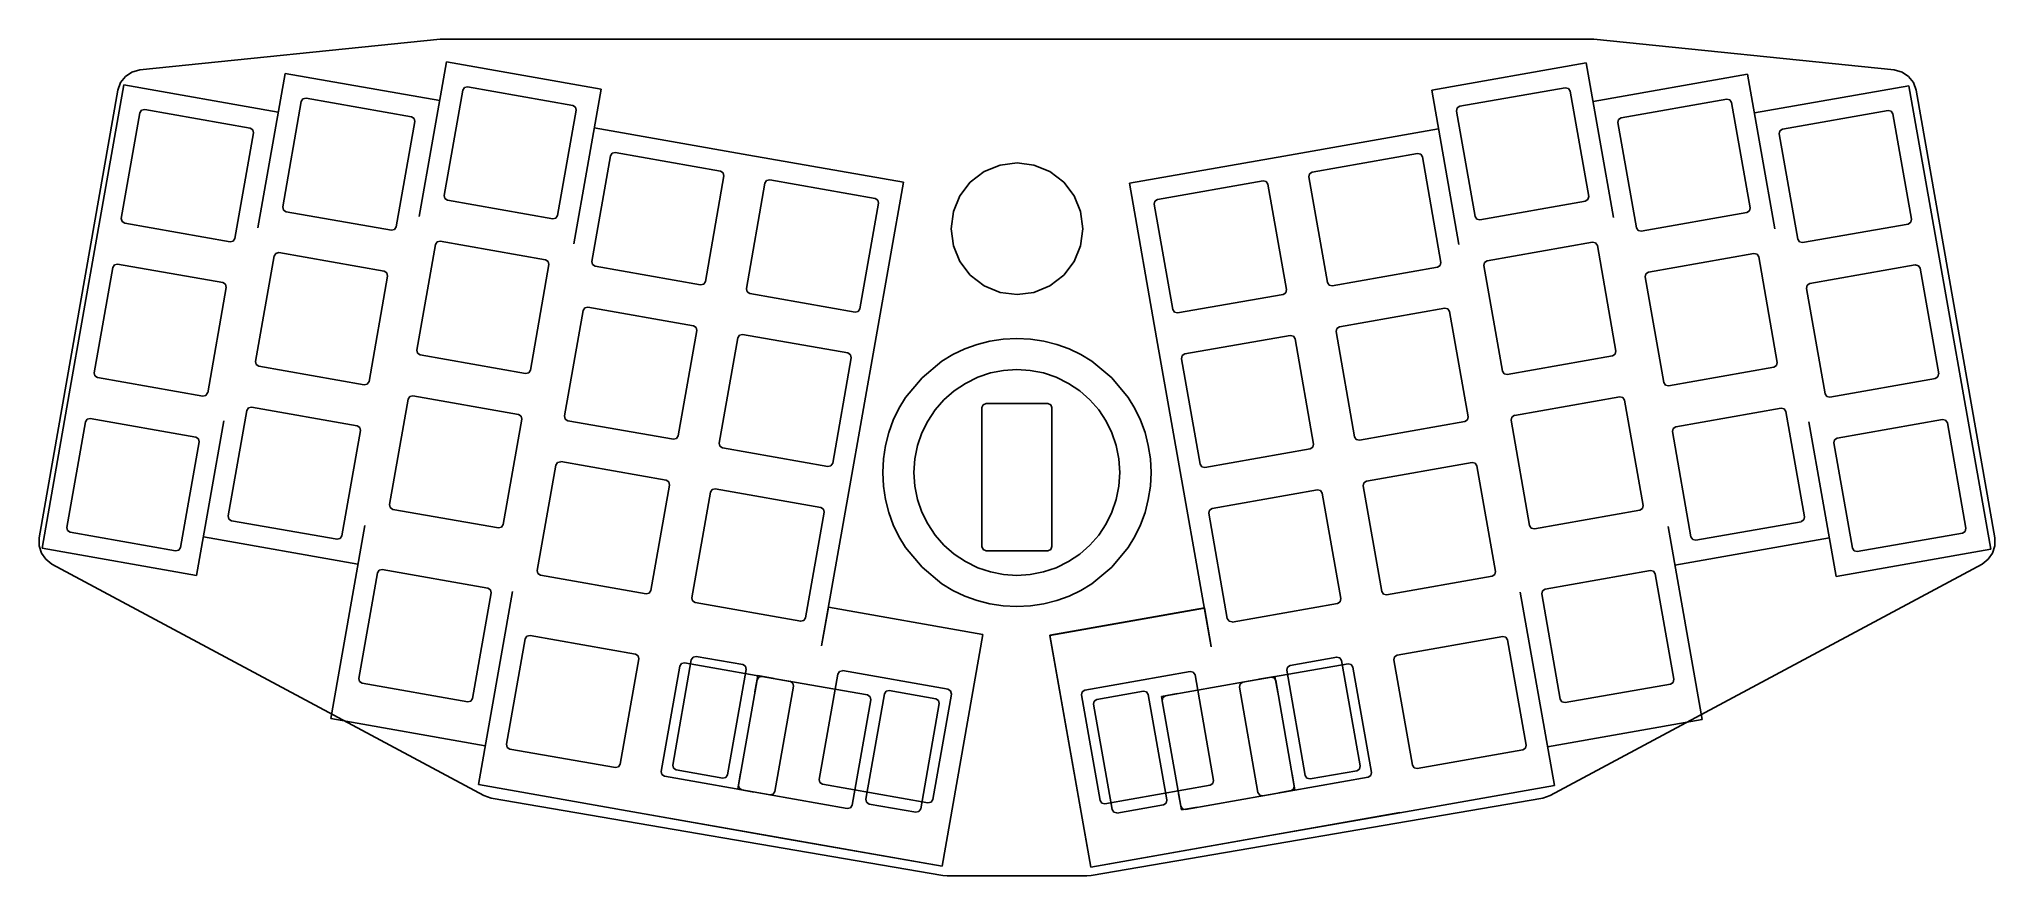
# Model space of a CAD drawing. Extents: x 0 to 238, y 0 to 102.
import ezdxf

# ---------------------------------------------------------------- set-up
doc = ezdxf.new("R2010")
doc.units = 0

msp = doc.modelspace()

# ---------------------------------------------------------------- linework, layer by layer
at = {"layer": 'BLACK'}
for p, q in [((12.530733, 97.937477), (49.014877, 101.66016)), ((49.319414, 101.676122), (49.014871, 101.660617)), ((49.319412, 101.676035), (119.016659, 101.676035)), ((119.016659, 101.676035), (188.713907, 101.676035)), ((189.018447, 101.660625), (188.713907, 101.67613)), ((189.018442, 101.66016), (225.502585, 97.937477)), ((11.585753, 97.680974), (10.791789, 97.149757)), ((12.530606, 97.937765), (11.585753, 97.680974)), ((26.871661, 78.757855), (30.179742, 97.519436)), ((30.179742, 97.519436), (48.940264, 94.212148)), ((46.459269, 80.141624), (49.767086, 98.900559)), ((49.767086, 98.900559), (68.527873, 95.593271)), ((169.356221, 95.479501), (188.116743, 98.786788)), ((188.116743, 98.786788), (191.424824, 80.027854)), ((188.943829, 94.098378), (207.704352, 97.405665)), ((207.704352, 97.405665), (211.012433, 78.644085)), ((226.447553, 97.680948), (225.50271, 97.937736)), ((227.24151, 97.149736), (226.447553, 97.680948)), ((0.329753, 41.107694), (9.880405, 95.471563)), ((7.282729, 77.368794), (10.590811, 96.130375)), ((10.204682, 96.396181), (9.880401, 95.472315)), ((10.791789, 97.149757), (10.204682, 96.396181)), ((10.590811, 96.130375), (29.351333, 92.820442)), ((49.471018, 82.681621), (51.72844, 95.484792)), ((51.934154, 95.806599), (51.728538, 95.483848)), ((52.307765, 95.889427), (51.934154, 95.806599)), ((52.307877, 95.889604), (65.110254, 93.632711)), ((68.527873, 95.593271), (65.219792, 76.831691)), ((172.664302, 76.71792), (169.356221, 95.479501)), ((172.773839, 93.518941), (185.576217, 95.775834)), ((185.949892, 95.692679), (185.57628, 95.775506)), ((186.155508, 95.369929), (185.949892, 95.692679)), ((186.155389, 95.371022), (188.412811, 82.56785)), ((208.531438, 92.714608), (227.29196, 96.021896)), ((227.828612, 96.396167), (227.24151, 97.149736)), ((227.29196, 96.021896), (230.600042, 77.262961)), ((228.15289, 95.472309), (227.828612, 96.396167)), ((228.152913, 95.471563), (237.703301, 41.107694)), ((10.294742, 79.908791), (12.552164, 92.711963)), ((12.757695, 93.034751), (12.552079, 92.712)), ((13.131307, 93.117579), (12.757695, 93.034751)), ((13.131337, 93.116775), (25.933714, 90.859882)), ((29.883674, 81.300498), (32.141096, 94.101023)), ((32.34659, 94.424452), (32.140974, 94.101701)), ((32.720202, 94.50728), (32.34659, 94.424452)), ((32.720268, 94.508481), (45.522646, 92.248942)), ((65.51586, 93.053275), (63.258438, 80.250103)), ((65.433, 93.426388), (65.110249, 93.632002)), ((65.515828, 93.052777), (65.433, 93.426388)), ((172.451046, 93.312468), (172.368218, 92.938856)), ((174.625656, 80.136333), (172.368234, 92.939504)), ((172.773797, 93.518084), (172.451046, 93.312468)), ((192.361448, 92.135172), (205.163826, 94.392065)), ((205.537455, 94.31053), (205.163844, 94.393358)), ((205.743069, 93.987779), (205.537455, 94.31053)), ((205.742998, 93.987253), (208.00042, 81.184081)), ((211.948792, 90.754048), (224.751434, 93.010941)), ((225.125018, 92.928384), (224.751405, 93.011211)), ((225.330633, 92.605632), (225.125018, 92.928384)), ((225.330606, 92.606129), (227.588029, 79.802958)), ((26.33932, 90.280445), (24.081898, 77.477273)), ((26.256544, 90.654541), (25.933792, 90.860157)), ((26.339371, 90.280929), (26.256544, 90.654541)), ((45.928251, 91.669506), (43.670829, 78.86898)), ((45.845438, 92.044241), (45.522688, 92.249855)), ((45.928267, 91.67063), (45.845438, 92.044241)), ((67.700786, 90.902215), (86.461309, 87.594927)), ((151.422785, 87.481157), (170.183307, 90.788444)), ((192.038609, 91.930318), (191.955781, 91.556709)), ((194.213264, 78.755209), (191.955842, 91.555735)), ((192.361358, 92.135934), (192.038609, 91.930318)), ((211.626171, 90.548172), (211.543342, 90.174561)), ((211.948922, 90.753786), (211.626171, 90.548172)), ((70.241331, 87.891292), (69.86772, 87.808465)), ((70.241312, 87.89126), (83.04369, 85.634367)), ((213.800873, 77.37144), (211.543451, 90.174612)), ((67.404718, 74.683277), (69.66214, 87.486448)), ((69.86772, 87.808465), (69.662103, 87.485715)), ((83.366566, 85.428254), (83.043814, 85.63387)), ((86.461309, 87.594927), (105.221831, 84.28764)), ((115.016664, 85.585593), (113.347438, 84.302101)), ((116.962814, 86.389439), (115.016664, 85.585593)), ((119.016659, 86.657388), (116.962814, 86.389439)), ((121.070504, 86.389439), (119.016659, 86.657388)), ((123.016654, 85.585593), (121.070504, 86.389439)), ((124.685881, 84.302101), (123.016654, 85.585593)), ((132.662263, 84.173869), (151.422785, 87.481157)), ((154.840229, 85.519948), (154.517479, 85.314332)), ((154.840139, 85.520597), (167.642781, 87.77749)), ((168.016325, 87.694543), (167.642715, 87.777371)), ((168.22194, 87.371794), (168.016325, 87.694543)), ((168.221953, 87.372678), (170.479376, 74.569506)), ((83.449296, 85.054931), (81.191873, 72.251759)), ((83.449394, 85.054642), (83.366566, 85.428254)), ((86.16524, 71.37599), (88.422662, 84.176515)), ((88.628283, 84.50047), (88.422668, 84.177722)), ((89.001893, 84.583298), (88.628283, 84.50047)), ((89.001834, 84.583973), (101.804477, 82.32708)), ((105.221831, 84.28764), (101.914014, 65.526059)), ((113.347438, 84.302101), (112.088465, 82.657393)), ((125.944854, 82.657393), (124.685881, 84.302101)), ((135.970079, 65.412289), (132.662263, 84.173869)), ((136.079617, 82.210663), (148.882259, 84.470202)), ((149.255763, 84.386552), (148.882151, 84.469379)), ((149.461378, 84.0638), (149.255763, 84.386552)), ((149.461431, 84.062744), (151.718853, 71.262219)), ((156.691955, 72.137989), (154.434533, 84.94116)), ((154.517479, 85.314332), (154.434652, 84.940721)), ((29.883552, 81.299217), (29.96638, 80.925605)), ((29.96638, 80.925605), (30.289131, 80.719989)), ((43.091657, 78.461522), (30.289015, 80.721061)), ((49.471113, 82.681364), (49.553941, 82.307753)), ((49.553941, 82.307753), (49.876692, 82.102137)), ((62.679266, 79.845291), (49.876623, 82.102184)), ((102.210082, 81.747643), (99.95266, 68.944472)), ((102.127131, 82.12026), (101.804379, 82.325876)), ((102.209958, 81.746648), (102.127131, 82.12026)), ((111.293593, 80.744737), (111.016669, 78.657398)), ((112.088465, 82.657393), (111.293593, 80.744737)), ((126.739726, 80.744737), (125.944854, 82.657393)), ((127.016649, 78.657398), (126.739726, 80.744737)), ((137.931433, 68.830701), (135.674011, 81.633872)), ((135.756916, 82.006339), (135.674088, 81.632727)), ((136.079667, 82.211955), (135.756916, 82.006339)), ((188.00747, 81.988414), (175.204828, 79.731521)), ((188.004446, 81.988784), (188.327201, 82.194429)), ((188.327201, 82.194429), (188.410017, 82.568062)), ((207.59201, 80.606634), (207.914764, 80.812281)), ((207.914764, 80.812281), (207.997578, 81.185915)), ((10.294656, 79.909516), (10.377484, 79.535904)), ((10.377484, 79.535904), (10.700235, 79.330288)), ((23.502726, 77.072461), (10.700348, 79.329354)), ((43.089077, 78.464094), (43.462701, 78.546949)), ((43.462701, 78.546949), (43.668313, 78.869724)), ((62.676641, 79.846241), (63.050265, 79.929096)), ((63.050265, 79.929096), (63.255877, 80.251871)), ((111.016669, 78.657398), (111.293593, 76.57006)), ((126.739726, 76.57006), (127.016649, 78.657398)), ((127.016649, 78.657398), (127.016649, 78.657398)), ((174.625643, 80.136372), (174.831257, 79.813622)), ((174.831257, 79.813622), (175.204868, 79.730793)), ((194.213204, 78.754222), (194.41882, 78.431473)), ((194.41882, 78.431473), (194.792431, 78.348646)), ((207.594814, 80.60729), (194.792437, 78.347752)), ((227.182423, 79.223521), (214.380045, 76.966628)), ((227.179571, 79.224487), (227.502326, 79.430133)), ((227.502326, 79.430133), (227.585142, 79.803768)), ((3.975971, 58.615151), (7.284052, 77.376732)), ((23.500183, 77.074393), (23.873807, 77.157248)), ((23.873807, 77.157248), (24.079419, 77.480022)), ((46.163201, 63.920041), (48.420623, 76.723212)), ((48.62616, 77.046037), (48.420544, 76.723286)), ((48.999771, 77.128865), (48.62616, 77.046037)), ((48.999795, 77.128024), (61.802173, 74.871131)), ((111.293593, 76.57006), (112.088465, 74.657403)), ((125.944854, 74.657403), (126.739726, 76.57006)), ((176.081656, 74.75736), (188.884298, 77.014253)), ((189.257884, 76.932114), (188.884274, 77.014941)), ((189.4635, 76.609365), (189.257884, 76.932114)), ((189.46347, 76.609441), (191.720893, 63.80627)), ((213.800767, 77.372075), (214.006383, 77.049327)), ((214.006383, 77.049327), (214.379992, 76.966499)), ((230.600042, 77.262961), (233.909181, 58.501381)), ((6.987984, 61.157794), (9.245406, 73.95832)), ((9.451034, 74.28174), (9.245418, 73.958989)), ((9.824645, 74.364568), (9.451034, 74.28174)), ((9.824578, 74.365777), (22.62722, 72.106239)), ((26.575592, 62.538917), (28.833014, 75.342089)), ((29.038597, 75.663888), (28.83298, 75.341139)), ((29.412208, 75.746715), (29.038597, 75.663888)), ((29.412187, 75.746901), (42.214564, 73.490008)), ((62.207779, 74.291694), (59.950356, 61.488523)), ((62.125008, 74.665826), (61.802255, 74.87144)), ((62.207837, 74.292213), (62.125008, 74.665826)), ((67.404678, 74.683229), (67.487506, 74.309618)), ((67.487506, 74.309618), (67.810258, 74.104002)), ((80.612701, 71.846947), (67.810324, 74.10384)), ((112.088465, 74.657403), (113.347438, 73.012696)), ((124.685881, 73.012696), (125.944854, 74.657403)), ((170.07377, 73.99007), (157.271392, 71.733177)), ((170.070881, 73.990649), (170.393634, 74.196295)), ((170.393634, 74.196295), (170.476449, 74.569927)), ((175.759039, 74.551902), (175.676212, 74.178291)), ((177.933737, 61.374752), (175.676315, 74.177923)), ((176.081788, 74.757519), (175.759039, 74.551902)), ((195.669265, 73.376237), (208.471907, 75.63313)), ((208.845449, 75.549966), (208.471838, 75.632794)), ((209.051063, 75.227215), (208.845449, 75.549966)), ((209.051079, 75.228318), (211.308501, 62.425147)), ((215.256873, 71.992468), (228.059516, 74.249361)), ((228.433011, 74.167821), (228.059399, 74.250647)), ((228.638627, 73.84507), (228.433011, 74.167821)), ((228.638688, 73.844549), (230.89611, 61.041378)), ((23.032826, 71.526802), (20.775404, 58.726276)), ((22.949881, 71.901529), (22.62713, 72.107143)), ((23.032709, 71.527918), (22.949881, 71.901529)), ((42.62017, 72.910571), (40.362748, 60.1074)), ((42.537446, 73.283678), (42.214694, 73.489293)), ((42.620273, 72.910066), (42.537446, 73.283678)), ((80.610206, 71.848106), (80.98383, 71.930961)), ((80.98383, 71.930961), (81.189442, 72.253736)), ((86.165243, 71.375235), (86.248071, 71.001624)), ((113.347438, 73.012696), (115.016664, 71.729204)), ((115.016664, 71.729204), (116.962814, 70.925357)), ((121.070504, 70.925357), (123.016654, 71.729204)), ((123.016654, 71.729204), (124.685881, 73.012696)), ((151.633071, 70.8883), (151.715887, 71.261933)), ((156.692075, 72.138237), (156.89769, 71.815486)), ((156.89769, 71.815486), (157.271302, 71.732658)), ((197.521081, 59.993629), (195.263659, 72.7968)), ((195.346601, 73.169756), (195.263773, 72.796144)), ((195.669352, 73.375372), (195.346601, 73.169756)), ((217.10869, 58.612506), (214.851268, 71.413031)), ((214.934164, 71.787609), (214.851336, 71.413997)), ((215.256916, 71.993225), (214.934164, 71.787609)), ((66.559725, 69.047902), (66.354109, 68.725151)), ((66.933337, 69.13073), (66.559725, 69.047902)), ((66.933231, 69.12968), (79.735873, 66.872787)), ((86.248071, 71.001624), (86.570822, 70.796008)), ((99.373223, 68.53966), (86.570846, 70.796553)), ((99.744395, 68.622967), (99.950006, 68.945742)), ((116.962814, 70.925357), (119.016659, 70.657409)), ((119.016659, 70.657409), (121.070504, 70.925357)), ((151.313248, 70.682782), (138.510605, 68.425889)), ((151.310316, 70.682655), (151.633071, 70.8883)), ((158.14822, 66.759016), (170.950598, 69.015909)), ((171.32432, 68.93398), (170.950709, 69.016809)), ((171.529934, 68.611229), (171.32432, 68.93398)), ((64.096637, 55.921696), (66.354059, 68.724868)), ((80.058574, 66.667691), (79.73582, 66.873305)), ((80.141402, 66.294078), (80.058574, 66.667691)), ((99.370771, 68.540112), (99.744395, 68.622967)), ((137.931513, 68.830243), (138.137127, 68.507493)), ((138.137127, 68.507493), (138.510738, 68.424664)), ((157.825473, 66.553767), (157.742646, 66.180156)), ((158.148223, 66.759384), (157.825473, 66.553767)), ((171.530035, 68.611097), (173.787457, 55.807926)), ((80.141479, 66.29335), (77.884057, 53.492825)), ((82.857159, 52.614409), (85.114581, 65.41758)), ((85.32029, 65.739908), (85.114674, 65.417157)), ((85.693901, 65.822736), (85.32029, 65.739908)), ((85.694018, 65.822392), (98.496395, 63.565499)), ((101.914014, 65.526059), (98.605933, 46.767125)), ((114.162546, 64.6043), (112.66656, 64.056862)), ((115.72297, 65.005455), (114.162546, 64.6043)), ((117.33965, 65.252148), (115.72297, 65.005455)), ((119.004402, 65.336196), (117.33965, 65.252148)), ((120.669155, 65.252148), (119.004402, 65.336196)), ((122.285834, 65.005455), (120.669155, 65.252148)), ((123.846259, 64.6043), (122.285834, 65.005455)), ((125.342245, 64.056862), (123.846259, 64.6043)), ((139.278161, 46.653354), (135.970079, 65.412289)), ((139.387698, 63.451729), (152.190076, 65.708622)), ((152.563755, 65.625987), (152.190144, 65.708815)), ((152.76937, 65.303236), (152.563755, 65.625987)), ((152.769248, 65.30381), (155.02667, 52.500638)), ((160.000037, 53.376408), (157.742615, 66.179579)), ((26.575555, 62.538653), (26.658383, 62.165041)), ((26.658383, 62.165041), (26.981135, 61.959425)), ((39.783576, 59.702588), (26.981198, 61.959481)), ((46.163122, 63.9208), (46.24595, 63.547191)), ((46.24595, 63.547191), (46.568698, 63.341575)), ((59.371184, 61.083711), (46.568807, 63.340604)), ((98.902001, 62.986063), (96.644579, 50.182891)), ((98.819137, 63.359696), (98.496385, 63.565311)), ((98.901964, 62.986084), (98.819137, 63.359696)), ((109.900632, 62.555864), (107.490651, 60.567904)), ((111.243194, 63.371323), (109.900632, 62.555864)), ((112.66656, 64.056862), (111.243194, 63.371323)), ((126.76561, 63.371323), (125.342245, 64.056862)), ((128.108172, 62.555864), (126.76561, 63.371323)), ((130.518154, 60.567904), (128.108172, 62.555864)), ((139.064909, 63.245773), (138.982082, 62.872162)), ((141.239514, 50.069121), (138.982092, 62.872292)), ((139.387658, 63.45139), (139.064909, 63.245773)), ((191.315287, 63.226833), (178.512909, 60.96994)), ((191.31244, 63.22822), (191.635193, 63.433865)), ((191.635193, 63.433865), (191.718009, 63.807498)), ((210.902895, 61.84571), (198.100518, 59.588817)), ((210.900004, 61.846072), (211.222757, 62.051718)), ((211.222757, 62.051718), (211.305572, 62.42535)), ((6.987994, 61.156506), (7.070822, 60.782894)), ((7.070822, 60.782894), (7.393573, 60.577278)), ((20.195967, 58.318818), (7.39359, 60.578357)), ((39.781083, 59.703529), (40.154707, 59.786384)), ((40.154707, 59.786384), (40.360319, 60.109159)), ((59.368647, 61.085679), (59.742271, 61.168534)), ((59.742271, 61.168534), (59.947883, 61.491309)), ((107.490651, 60.567904), (105.502077, 58.158429)), ((112.75441, 59.880672), (111.375458, 58.957602)), ((114.243289, 60.613345), (112.75441, 59.880672)), ((115.79527, 61.136682), (114.243289, 60.613345)), ((117.389319, 61.450685), (115.79527, 61.136682)), ((119.004402, 61.555352), (117.389319, 61.450685)), ((120.619486, 61.450685), (119.004402, 61.555352)), ((122.213535, 61.136682), (120.619486, 61.450685)), ((123.765516, 60.613345), (122.213535, 61.136682)), ((125.254395, 59.880672), (123.765516, 60.613345)), ((126.633347, 58.957602), (125.254395, 59.880672)), ((132.506728, 58.158429), (130.518154, 60.567904)), ((177.933634, 61.375808), (178.13925, 61.053056)), ((178.13925, 61.053056), (178.512862, 60.970229)), ((197.521198, 59.993658), (197.726814, 59.670908)), ((197.726814, 59.670908), (198.100425, 59.588081)), ((230.490504, 60.464587), (217.687862, 58.205048)), ((230.487565, 60.463925), (230.810319, 60.66957)), ((230.810319, 60.66957), (230.893136, 61.043203)), ((0.668154, 39.856217), (3.975971, 58.615151)), ((20.193521, 58.321382), (20.567145, 58.404237)), ((20.567145, 58.404237), (20.772757, 58.727012)), ((26.104215, 56.986151), (25.730604, 56.903324)), ((26.104106, 56.98532), (38.906748, 54.728427)), ((42.85512, 45.161106), (45.112542, 57.961631)), ((45.318166, 58.285473), (45.11255, 57.962721)), ((45.691778, 58.368301), (45.318166, 58.285473)), ((45.691714, 58.369089), (58.494356, 56.112196)), ((105.502077, 58.158429), (104.686275, 56.816075)), ((110.146244, 57.875216), (109.077285, 56.65173)), ((111.375458, 58.957602), (110.146244, 57.875216)), ((114.900856, 57.28391), (114.75441, 56.930358)), ((115.254408, 57.430357), (114.900856, 57.28391)), ((122.754423, 57.42982), (115.254289, 57.42982)), ((123.107951, 57.28391), (122.754399, 57.430357)), ((123.254398, 56.930358), (123.107951, 57.28391)), ((127.862561, 57.875216), (126.633347, 58.957602)), ((128.93152, 56.65173), (127.862561, 57.875216)), ((133.32253, 56.816075), (132.506728, 58.158429)), ((179.389737, 55.99578), (192.192379, 58.255319)), ((192.565879, 58.171551), (192.192268, 58.254379)), ((192.771493, 57.8488), (192.565879, 58.171551)), ((192.771552, 57.847861), (195.028974, 45.047335)), ((217.108761, 58.611513), (217.314376, 58.288763)), ((217.314376, 58.288763), (217.687986, 58.205934)), ((233.909181, 58.501381), (237.216469, 39.7398)), ((3.679903, 42.396214), (5.937325, 55.199385)), ((6.14304, 55.521177), (5.937424, 55.198427)), ((6.516651, 55.604004), (6.14304, 55.521177)), ((6.516762, 55.604197), (19.319139, 53.347304)), ((22.736758, 55.307864), (19.428677, 36.546283)), ((23.267511, 43.777337), (25.524933, 56.580508)), ((25.730604, 56.903324), (25.524987, 56.580574)), ((39.229452, 54.523113), (38.9067, 54.728729)), ((58.899962, 55.532759), (56.64254, 42.729588)), ((58.817015, 55.90526), (58.494264, 56.110876)), ((58.899843, 55.531648), (58.817015, 55.90526)), ((64.096687, 55.922665), (64.179514, 55.549054)), ((64.179514, 55.549054), (64.502264, 55.343437)), ((77.30462, 53.085367), (64.502242, 55.34226)), ((104.000373, 55.392884), (103.452554, 53.897038)), ((104.686275, 56.816075), (104.000373, 55.392884)), ((108.179098, 55.30536), (107.462201, 53.854323)), ((109.077285, 56.65173), (108.179098, 55.30536)), ((114.754492, 56.929758), (114.754492, 40.054654)), ((123.254485, 56.929758), (123.254485, 40.054654)), ((129.829706, 55.30536), (128.93152, 56.65173)), ((130.546603, 53.854323), (129.829706, 55.30536)), ((134.008432, 55.392884), (133.32253, 56.816075)), ((134.556251, 53.897038), (134.008432, 55.392884)), ((173.381851, 55.228489), (160.579209, 52.971596)), ((173.378875, 55.230084), (173.701627, 55.43573)), ((173.701627, 55.43573), (173.784443, 55.809362)), ((181.241554, 42.615817), (178.984132, 55.418989)), ((179.067032, 55.791338), (178.984206, 55.417727)), ((179.389782, 55.996954), (179.067032, 55.791338)), ((198.977383, 54.614593), (198.654632, 54.408977)), ((198.977346, 54.614656), (211.779988, 56.871549)), ((212.153479, 56.789188), (211.779869, 56.872015)), ((212.359094, 56.466438), (212.153479, 56.789188)), ((212.35916, 56.466737), (214.616582, 43.663566)), ((218.455682, 36.432513), (215.147601, 55.194093)), ((218.565219, 53.230887), (231.367597, 55.48778)), ((231.741202, 55.406132), (231.367591, 55.48896)), ((231.946817, 55.083381), (231.741202, 55.406132)), ((231.946769, 55.082968), (234.205514, 42.279797)), ((19.724745, 52.767867), (17.467323, 39.964696)), ((19.641888, 53.140966), (19.319136, 53.346582)), ((19.724716, 52.767354), (19.641888, 53.140966)), ((39.312353, 54.14899), (37.054931, 41.345819)), ((39.312279, 54.149501), (39.229452, 54.523113)), ((77.302212, 53.087542), (77.675836, 53.170396)), ((77.675836, 53.170396), (77.881448, 53.493171)), ((82.857249, 52.614671), (82.940077, 52.241059)), ((82.940077, 52.241059), (83.262828, 52.035443)), ((103.051001, 52.336716), (102.803896, 50.720099)), ((103.452554, 53.897038), (103.051001, 52.336716)), ((106.937111, 52.316835), (106.614344, 50.711111)), ((107.462201, 53.854323), (106.937111, 52.316835)), ((131.071694, 52.316835), (130.546603, 53.854323)), ((131.394461, 50.711111), (131.071694, 52.316835)), ((134.957804, 52.336716), (134.556251, 53.897038)), ((135.204908, 50.720099), (134.957804, 52.336716)), ((154.941063, 52.127736), (155.023879, 52.501369)), ((160.000068, 53.377673), (160.205684, 53.054921)), ((160.205684, 53.054921), (160.579296, 52.972093)), ((200.829162, 41.232048), (198.57174, 54.03522)), ((198.654632, 54.408977), (198.571804, 54.035365)), ((218.242355, 53.025921), (218.159526, 52.65231)), ((220.417036, 39.850925), (218.159613, 52.651451)), ((218.565105, 53.231536), (218.242355, 53.025921)), ((60.78882, 37.162762), (63.046242, 49.963287)), ((63.251731, 50.287338), (63.046115, 49.964586)), ((63.625343, 50.370166), (63.251731, 50.287338)), ((63.625414, 50.370745), (76.427792, 48.113852)), ((96.065407, 49.778079), (83.262765, 52.034972)), ((96.062777, 49.779548), (96.436401, 49.862402)), ((96.436401, 49.862402), (96.642013, 50.185177)), ((102.803896, 50.720099), (102.719423, 49.055368)), ((106.614344, 50.711111), (106.504418, 49.055368)), ((131.504387, 49.055368), (131.394461, 50.711111)), ((135.289381, 49.055368), (135.204908, 50.720099)), ((141.239504, 50.069679), (141.44512, 49.746927)), ((154.621329, 51.921202), (141.818687, 49.664309)), ((154.61831, 51.922091), (154.941063, 52.127736)), ((161.456302, 48.000081), (174.258679, 50.256974)), ((174.632314, 50.173416), (174.258703, 50.256244)), ((174.837928, 49.850665), (174.632314, 50.173416)), ((76.833398, 47.534415), (74.575976, 34.731244)), ((76.750581, 47.907125), (76.427829, 48.112741)), ((76.833408, 47.533513), (76.750581, 47.907125)), ((102.719423, 49.055368), (102.803896, 47.390637)), ((106.504418, 49.055368), (106.614344, 47.399625)), ((131.394461, 47.399625), (131.504387, 49.055368)), ((131.504387, 49.055368), (131.504387, 49.055368)), ((135.204908, 47.390637), (135.289381, 49.055368)), ((135.289381, 49.055368), (135.289381, 49.055368)), ((141.44512, 49.746927), (141.818732, 49.6641)), ((161.133468, 47.793204), (161.05064, 47.419594)), ((161.456217, 47.998819), (161.133468, 47.793204)), ((174.837851, 49.849517), (177.095273, 37.048991)), ((42.855128, 45.160235), (42.937956, 44.786626)), ((79.549342, 33.852828), (81.806764, 46.656)), ((82.012296, 46.979344), (81.80668, 46.656592)), ((82.385907, 47.062172), (82.012296, 46.979344)), ((82.385937, 47.063458), (95.188314, 44.803919)), ((98.605933, 46.767125), (95.297852, 28.005528)), ((102.803896, 47.390637), (103.051001, 45.774021)), ((103.051001, 45.774021), (103.452554, 44.213699)), ((106.614344, 47.399625), (106.937111, 45.793902)), ((106.937111, 45.793902), (107.462201, 44.256413)), ((130.546603, 44.256413), (131.071694, 45.793902)), ((131.071694, 45.793902), (131.394461, 47.399625)), ((134.556251, 44.213699), (134.957804, 45.774021)), ((134.957804, 45.774021), (135.204908, 47.390637)), ((142.586242, 27.891758), (139.278161, 46.653354)), ((142.695779, 44.690148), (155.498157, 46.947041)), ((155.871749, 46.865422), (155.498138, 46.94825)), ((156.077364, 46.542671), (155.871749, 46.865422)), ((156.077329, 46.542229), (158.334751, 33.739058)), ((163.308118, 34.617473), (161.050696, 47.420645)), ((23.267563, 43.778088), (23.350391, 43.404476)), ((23.350391, 43.404476), (23.673142, 43.19886)), ((36.475759, 40.941007), (23.673117, 43.1979)), ((42.937956, 44.786626), (43.260704, 44.58101)), ((56.063103, 42.324776), (43.260725, 44.581669)), ((95.59392, 44.224482), (93.336498, 31.423967)), ((95.511143, 44.599133), (95.188391, 44.804747)), ((95.593973, 44.225522), (95.511143, 44.599133)), ((103.452554, 44.213699), (104.000373, 42.717852)), ((107.462201, 44.256413), (108.179098, 42.805376)), ((108.179098, 42.805376), (109.077285, 41.459006)), ((128.93152, 41.459006), (129.829706, 42.805376)), ((129.829706, 42.805376), (130.546603, 44.256413)), ((134.008432, 42.717852), (134.556251, 44.213699)), ((142.372904, 44.48521), (142.290076, 44.1116)), ((144.547596, 31.310196), (142.290174, 44.110711)), ((142.695652, 44.690825), (142.372904, 44.48521)), ((194.623368, 44.467898), (181.820726, 42.20836)), ((194.620434, 44.467655), (194.943187, 44.673301)), ((194.943187, 44.673301), (195.026003, 45.046933)), ((214.210977, 43.084129), (201.408335, 40.827236)), ((214.208032, 43.085293), (214.530787, 43.290938)), ((214.530787, 43.290938), (214.613603, 43.664571)), ((0.329745, 41.107353), (0.314875, 40.161074)), ((3.68, 42.395941), (3.762828, 42.022329)), ((3.762828, 42.022329), (4.085579, 41.816713)), ((16.888151, 39.559884), (4.085508, 41.816777)), ((39.016285, 37.930052), (20.255763, 41.23734)), ((35.708204, 19.168456), (39.843107, 42.618463)), ((36.473092, 40.942965), (36.846716, 41.02582)), ((36.846716, 41.02582), (37.052328, 41.348594)), ((56.060653, 42.325115), (56.434277, 42.40797)), ((56.434277, 42.40797), (56.639889, 42.730744)), ((104.000373, 42.717852), (104.686275, 41.294661)), ((104.686275, 41.294661), (105.502077, 39.952307)), ((109.077285, 41.459006), (110.146244, 40.23552)), ((127.862561, 40.23552), (128.93152, 41.459006)), ((132.506728, 39.952307), (133.32253, 41.294661)), ((133.32253, 41.294661), (134.008432, 42.717852)), ((181.241628, 42.615243), (181.447244, 42.292492)), ((181.447244, 42.292492), (181.820856, 42.209664)), ((198.039399, 42.51263), (202.174302, 19.062623)), ((217.628331, 41.123569), (198.867809, 37.816282)), ((200.829228, 41.232882), (201.034844, 40.91013)), ((201.034844, 40.91013), (201.408456, 40.827302)), ((233.798056, 41.70036), (220.996208, 39.443467)), ((233.795754, 41.702239), (234.118509, 41.907884)), ((234.118509, 41.907884), (234.201326, 42.281517)), ((237.71839, 40.161081), (237.703521, 41.107342)), ((0.314875, 40.161074), (0.586239, 39.277042)), ((0.586239, 39.277042), (1.113625, 38.517427)), ((19.428677, 36.546283), (0.668154, 39.856217)), ((1.113625, 38.517427), (1.86682, 37.944398)), ((16.885527, 39.560818), (17.259151, 39.643672)), ((17.259151, 39.643672), (17.464763, 39.966447)), ((105.502077, 39.952307), (107.490651, 37.542832)), ((110.146244, 40.23552), (111.375458, 39.153134)), ((111.375458, 39.153134), (112.75441, 38.230064)), ((112.75441, 38.230064), (114.243289, 37.497391)), ((114.75441, 40.055379), (114.900856, 39.701827)), ((114.900856, 39.701827), (115.254408, 39.555381)), ((122.754423, 39.554592), (115.254289, 39.554592)), ((122.754399, 39.555381), (123.107951, 39.701827)), ((123.107951, 39.701827), (123.254398, 40.055379)), ((123.765516, 37.497391), (125.254395, 38.230064)), ((125.254395, 38.230064), (126.633347, 39.153134)), ((126.633347, 39.153134), (127.862561, 40.23552)), ((130.518154, 37.542832), (132.506728, 39.952307)), ((237.216469, 39.7398), (218.455682, 36.432513)), ((220.416951, 39.849824), (220.622568, 39.527075)), ((220.622568, 39.527075), (220.996179, 39.444248)), ((236.166474, 37.944446), (236.919655, 38.517464)), ((236.919655, 38.517464), (237.447031, 39.277065)), ((237.447031, 39.277065), (237.71839, 40.161081)), ((54.293043, 9.831322), (1.866715, 37.943282)), ((39.13376, 24.055304), (41.391182, 36.855845)), ((41.596674, 37.179838), (41.391058, 36.857086)), ((41.970285, 37.262666), (41.596674, 37.179838)), ((41.970354, 37.263303), (54.772732, 35.00641)), ((60.788693, 37.1621), (60.87152, 36.788489)), ((60.87152, 36.788489), (61.19427, 36.582873)), ((73.996803, 34.326432), (61.194161, 36.583325)), ((107.490651, 37.542832), (109.900632, 35.554873)), ((114.243289, 37.497391), (115.79527, 36.974054)), ((115.79527, 36.974054), (117.389319, 36.660051)), ((117.389319, 36.660051), (119.004402, 36.555384)), ((119.004402, 36.555384), (120.619486, 36.660051)), ((120.619486, 36.660051), (122.213535, 36.974054)), ((122.213535, 36.974054), (123.765516, 37.497391)), ((128.108172, 35.554873), (130.518154, 37.542832)), ((176.689668, 36.469554), (163.88729, 34.212661)), ((176.686868, 36.46952), (177.009622, 36.675167)), ((177.009622, 36.675167), (177.092437, 37.048801)), ((183.109774, 34.900577), (195.912416, 37.15747)), ((236.166074, 37.943282), (183.740276, 9.831322)), ((196.285973, 37.073852), (195.912361, 37.156679)), ((196.491589, 36.7511), (196.285973, 37.073852)), ((196.491589, 36.750012), (198.749011, 23.949471)), ((55.178338, 34.426974), (52.920915, 21.623786)), ((53.641904, 11.170112), (57.776807, 34.622765)), ((55.095521, 34.799628), (54.772769, 35.005244)), ((55.178348, 34.426016), (55.095521, 34.799628)), ((73.994218, 34.326977), (74.367842, 34.409832)), ((74.367842, 34.409832), (74.573454, 34.732607)), ((79.549258, 33.854109), (79.632085, 33.480498)), ((79.632085, 33.480498), (79.954834, 33.274881)), ((92.757326, 31.016483), (79.954948, 33.276038)), ((109.900632, 35.554873), (111.243194, 34.739413)), ((111.243194, 34.739413), (112.66656, 34.053874)), ((112.66656, 34.053874), (114.162546, 33.506436)), ((114.162546, 33.506436), (115.72297, 33.105281)), ((122.285834, 33.105281), (123.846259, 33.506436)), ((123.846259, 33.506436), (125.342245, 34.053874)), ((125.342245, 34.053874), (126.76561, 34.739413)), ((126.76561, 34.739413), (128.108172, 35.554873)), ((157.926304, 33.161526), (158.249058, 33.367173)), ((158.249058, 33.367173), (158.331873, 33.740807)), ((163.308062, 34.617108), (163.513679, 34.294358)), ((163.513679, 34.294358), (163.88729, 34.211532)), ((180.107286, 34.506348), (184.242189, 11.056341)), ((184.961591, 21.517953), (182.704169, 34.32114)), ((182.787126, 34.693641), (182.704298, 34.320029)), ((183.109877, 34.899257), (182.787126, 34.693641)), ((92.754783, 31.01897), (93.128416, 31.101835)), ((93.128416, 31.101835), (93.334019, 31.424629)), ((96.124938, 32.696601), (95.297852, 28.005528)), ((96.124938, 32.696601), (114.88546, 29.386652)), ((114.88546, 29.386652), (96.124938, 32.696601)), ((115.72297, 33.105281), (117.33965, 32.858589)), ((117.33965, 32.858589), (119.004402, 32.77454)), ((119.004402, 32.77454), (120.669155, 32.858589)), ((120.669155, 32.858589), (122.285834, 33.105281)), ((122.99731, 29.296693), (141.757833, 32.603997)), ((122.998633, 29.272881), (141.759156, 32.58283)), ((141.757833, 32.603997), (142.584654, 27.912924)), ((144.547498, 31.309112), (144.753114, 30.98636)), ((144.753114, 30.98636), (145.126726, 30.903532)), ((157.929146, 33.162267), (145.126768, 30.902712)), ((57.067196, 16.05696), (59.324618, 28.860131)), ((59.530239, 29.181692), (59.324623, 28.858941)), ((59.903851, 29.26452), (59.530239, 29.181692)), ((59.90379, 29.264943), (72.706432, 27.00805)), ((114.88546, 29.386652), (109.923471, 1.245604)), ((109.923471, 1.245604), (114.88546, 29.386652)), ((127.9593, 1.155645), (122.99731, 29.296693)), ((127.960623, 1.131833), (122.998633, 29.272881)), ((165.177661, 26.89428), (177.980304, 29.151173)), ((178.353806, 29.067762), (177.980195, 29.150591)), ((178.55942, 28.745011), (178.353806, 29.067762)), ((178.559476, 28.743715), (180.816898, 15.943189)), ((73.112038, 26.428614), (70.854616, 13.625442)), ((73.029085, 26.801483), (72.706334, 27.007098)), ((73.111913, 26.427873), (73.029085, 26.801483)), ((77.227362, 13.516963), (79.483726, 26.320135)), ((79.689311, 26.642546), (79.483689, 26.319791)), ((80.062924, 26.725396), (79.689311, 26.642546)), ((85.725503, 25.727469), (80.062898, 26.724947)), ((157.819873, 26.632342), (152.157003, 25.634865)), ((158.193381, 26.550573), (157.81977, 26.633401)), ((158.398997, 26.227822), (158.193381, 26.550573)), ((160.656467, 13.424359), (158.399045, 26.227531)), ((167.029478, 13.511672), (164.772056, 26.314843)), ((164.85496, 26.687553), (164.772132, 26.313943)), ((165.177709, 26.893168), (164.85496, 26.687553)), ((39.133633, 24.05459), (39.216462, 23.68098)), ((75.827718, 12.749672), (78.08514, 25.550198)), ((78.290803, 25.87369), (78.085188, 25.550939)), ((78.664415, 25.956518), (78.290803, 25.87369)), ((78.664312, 25.957656), (91.466954, 23.698117)), ((83.873687, 12.34486), (86.131109, 25.148032)), ((85.211683, 11.090737), (87.469105, 23.893908)), ((86.048304, 25.521272), (85.725553, 25.726887)), ((86.131133, 25.147661), (86.048304, 25.521272)), ((87.205051, 22.420181), (87.552184, 24.388679)), ((87.677366, 24.215135), (87.471746, 23.892374)), ((87.552184, 24.388679), (89.522005, 24.042075)), ((88.050984, 24.29798), (87.677366, 24.215135)), ((88.048542, 24.29872), (100.85092, 22.041827)), ((95.001783, 11.78659), (97.259205, 24.587116)), ((97.464866, 24.910767), (97.25925, 24.588015)), ((97.838478, 24.993595), (97.464866, 24.910767)), ((97.838378, 24.994574), (110.64102, 22.735035)), ((127.243074, 22.621264), (140.045451, 24.880803)), ((137.036878, 21.930703), (149.839256, 24.187596)), ((140.419179, 24.796864), (140.045568, 24.879692)), ((140.624793, 24.474113), (140.419179, 24.796864)), ((140.624888, 24.473345), (142.88231, 11.67282)), ((146.417139, 23.584346), (159.219517, 25.843885)), ((150.330322, 24.29872), (148.360766, 23.949471)), ((150.21296, 24.105773), (149.839348, 24.188601)), ((150.418576, 23.783022), (150.21296, 24.105773)), ((150.677719, 22.327577), (150.330322, 24.29872)), ((150.418693, 23.782784), (152.676115, 10.979612)), ((151.834385, 25.429332), (151.751553, 25.055719)), ((154.009084, 12.252256), (151.751662, 25.055428)), ((152.157125, 25.63497), (151.834385, 25.429332)), ((159.593243, 25.759788), (159.219631, 25.842615)), ((159.798858, 25.437036), (159.593243, 25.759788)), ((159.798954, 25.436427), (162.056376, 12.633256)), ((198.663281, 23.5756), (198.746098, 23.949233)), ((39.216462, 23.68098), (39.539212, 23.475365)), ((52.341743, 21.218974), (39.539101, 23.475867)), ((52.712786, 21.302333), (52.918397, 21.625109)), ((91.87256, 23.11868), (89.615138, 10.318155)), ((91.789649, 23.493481), (91.466899, 23.699096)), ((91.872478, 23.119871), (91.789649, 23.493481)), ((101.256525, 21.462391), (98.999103, 8.659219)), ((100.677089, 9.381531), (102.934511, 22.184702)), ((101.17368, 21.836477), (100.85093, 22.042092)), ((101.256509, 21.462867), (101.17368, 21.836477)), ((103.140009, 22.507553), (102.934394, 22.184782)), ((103.51363, 22.590414), (103.140009, 22.507553)), ((109.176288, 21.592036), (103.513683, 22.589514)), ((111.046625, 22.158244), (108.789203, 9.355073)), ((109.499019, 21.38628), (109.176256, 21.591904)), ((109.581838, 21.012652), (109.499019, 21.38628)), ((110.963712, 22.530558), (110.640962, 22.736173)), ((111.046541, 22.156948), (110.963712, 22.530558)), ((129.09489, 9.241302), (126.837468, 22.041827)), ((126.920322, 22.416644), (126.837505, 22.043018)), ((127.243082, 22.62227), (126.920322, 22.416644)), ((128.706419, 21.499988), (128.383669, 21.29434)), ((134.369088, 22.499556), (128.706482, 21.499432)), ((134.742677, 22.415591), (134.369064, 22.498418)), ((134.948294, 22.092839), (134.742677, 22.415591)), ((137.205682, 9.291573), (134.94826, 22.092098)), ((138.512722, 22.213806), (136.543166, 21.867203)), ((136.543166, 21.867203), (136.890299, 19.896059)), ((136.717017, 21.724978), (136.634201, 21.351345)), ((137.03977, 21.930623), (136.717017, 21.724978)), ((148.268956, 10.204384), (146.011533, 23.00491)), ((146.094397, 23.379578), (146.011568, 23.005968)), ((146.417147, 23.585193), (146.094397, 23.379578)), ((184.96172, 21.51753), (185.167336, 21.194778)), ((198.343405, 23.370034), (185.541027, 21.113141)), ((198.340526, 23.369955), (198.663281, 23.5756)), ((54.468726, 15.861169), (35.708204, 19.168456)), ((52.339161, 21.219477), (52.712786, 21.302333)), ((107.324472, 8.209428), (109.581894, 21.0126)), ((128.383669, 21.29434), (128.300848, 20.92071)), ((130.559357, 8.11947), (128.300877, 20.919996)), ((138.888695, 8.55074), (136.631272, 21.351266)), ((202.174302, 19.062623), (183.41378, 15.755335)), ((185.167336, 21.194778), (185.540948, 21.11195)), ((57.067198, 16.056457), (57.150027, 15.682847)), ((57.150027, 15.682847), (57.472777, 15.477232)), ((70.275179, 13.22063), (57.472801, 15.477523)), ((180.411292, 15.363753), (167.60865, 13.10686)), ((180.408361, 15.363885), (180.731114, 15.56953)), ((180.731114, 15.56953), (180.813929, 15.943163)), ((70.272726, 13.221345), (70.646343, 13.304191)), ((70.646343, 13.304191), (70.851962, 13.62695)), ((75.827763, 12.748455), (75.910592, 12.374845)), ((75.910592, 12.374845), (76.233342, 12.16923)), ((89.035701, 9.910697), (76.233323, 12.170236)), ((77.227457, 13.517095), (77.310286, 13.143485)), ((77.310286, 13.143485), (77.633036, 12.93787)), ((83.294515, 11.940049), (77.632968, 12.937526)), ((83.29448, 11.939599), (83.668092, 12.022427)), ((83.668092, 12.022427), (83.873708, 12.345178)), ((85.121196, 10.601259), (85.468593, 12.572402)), ((161.65077, 12.056465), (148.848128, 9.796926)), ((152.761575, 10.5113), (152.414178, 12.479798)), ((154.008978, 12.253235), (154.214593, 11.930485)), ((154.214593, 11.930485), (154.588203, 11.847656)), ((160.250861, 12.844922), (154.588256, 11.847444)), ((160.25084, 12.846113), (160.573591, 13.051728)), ((160.573591, 13.051728), (160.656419, 13.425338)), ((161.647796, 12.055883), (161.970551, 12.261528)), ((161.970551, 12.261528), (162.053367, 12.635161)), ((167.029555, 13.51146), (167.23517, 13.188708)), ((167.23517, 13.188708), (167.608782, 13.105881)), ((72.402426, 7.862824), (53.641904, 11.170112)), ((54.293024, 9.831798), (55.203859, 9.518797)), ((110.033802, 0.11848), (55.203737, 9.519114)), ((87.090751, 10.254655), (85.121196, 10.601259)), ((85.211794, 11.091451), (85.294623, 10.717841)), ((85.294623, 10.717841), (85.617373, 10.512226)), ((98.419931, 8.254407), (85.617289, 10.5113)), ((89.033291, 9.913343), (89.406915, 9.996198)), ((89.406915, 9.996198), (89.612526, 10.318975)), ((95.001828, 11.785532), (95.084656, 11.411923)), ((95.084656, 11.411923), (95.407405, 11.206307)), ((108.209767, 8.947615), (95.407389, 11.207154)), ((182.829581, 9.519114), (127.999517, 0.11848)), ((142.476705, 11.093383), (129.674062, 8.833844)), ((138.974155, 8.079783), (138.626757, 10.04828)), ((152.270509, 10.400175), (139.467867, 8.143282)), ((142.473733, 11.09296), (142.796486, 11.298605)), ((142.796486, 11.298605), (142.879302, 11.672238)), ((148.268993, 10.203458), (148.474608, 9.880708)), ((148.474608, 9.880708), (148.848218, 9.797879)), ((150.791755, 10.162051), (152.761575, 10.5113)), ((152.270422, 10.401313), (152.593172, 10.606928)), ((152.593172, 10.606928), (152.676001, 10.980538)), ((184.242189, 11.056341), (165.481667, 7.749054)), ((182.829459, 9.518797), (183.740297, 9.831798)), ((91.162948, 4.555537), (72.402426, 7.862824)), ((72.402426, 7.862824), (109.923471, 1.245604)), ((98.41986, 8.254804), (98.793471, 8.337632)), ((98.793471, 8.337632), (98.999087, 8.660383)), ((100.676969, 9.382298), (100.759799, 9.008688)), ((100.759799, 9.008688), (101.082549, 8.803073)), ((106.7453, 7.804616), (101.08243, 8.802094)), ((106.745186, 7.80459), (107.118798, 7.887418)), ((107.118798, 7.887418), (107.324414, 8.210169)), ((108.207354, 8.950419), (108.580978, 9.033275)), ((108.580978, 9.033275), (108.786589, 9.356052)), ((165.480344, 7.77022), (127.9593, 1.155645)), ((129.094927, 9.240535), (129.300543, 8.917783)), ((129.300543, 8.917783), (129.674155, 8.834955)), ((130.559466, 8.118438), (130.76508, 7.795688)), ((130.76508, 7.795688), (131.138691, 7.712859)), ((136.800076, 8.712136), (131.138794, 7.712012)), ((136.800137, 8.71113), (137.122888, 8.916745)), ((137.122888, 8.916745), (137.205716, 9.290356)), ((138.88871, 8.54947), (139.094325, 8.226719)), ((140.943711, 8.426386), (138.974155, 8.079783)), ((139.094325, 8.226719), (139.467936, 8.143891)), ((165.481667, 7.749054), (146.721145, 4.441766)), ((109.923471, 1.245604), (91.162948, 4.555537)), ((146.721145, 4.441766), (127.960623, 1.131833)), ((110.03381, 0.119353), (110.540703, 0.076226)), ((119.016659, 0.076147), (110.540743, 0.076147)), ((127.492576, 0.076147), (119.016659, 0.076147)), ((127.492618, 0.076226), (127.999509, 0.11938))]:
    msp.add_line(p, q, dxfattribs=at)

doc.saveas('drawing.dxf')
